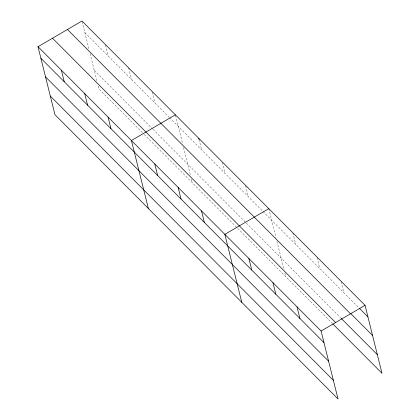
<?xml version="1.0" encoding="UTF-8"?>
<svg xmlns="http://www.w3.org/2000/svg" width="420" height="420" viewBox="0 0 420 420"><rect width="100%" height="100%" fill="white"/><g stroke="black" fill="none" stroke-linecap="round" stroke-linejoin="round"><path stroke-width="0.32" stroke-dasharray="2.1 1.58" d="M84.856 32.571L169.108 117.201M169.57 117.658L262.526 211.024M262.983 211.486L358.675 307.598M94.274 70.361L152.434 128.772M152.891 129.234L245.847 222.6M246.304 223.062L340.793 317.966M142.417 132.667L98.915 88.977L97.991 85.255M144.249 134.51L237.206 227.876M237.668 228.333L332.483 323.568M341.135 281.762L343.865 292.724M317.074 257.597L319.804 268.559M292.861 232.822L295.743 244.393M268.8 208.651L276.014 237.594M276.943 241.311L283.736 268.564M284.818 272.906L285.747 276.628M245.595 185.803L248.33 196.765M222.243 162.346L224.978 173.313M199.043 139.503L201.621 149.856M175.534 115.437L182.443 143.152M183.524 147.483L190.475 175.355M191.405 179.078L192.334 182.805M152.182 91.98L154.917 102.942M128.678 67.914L131.56 79.485M105.473 45.066L108.208 56.028M82.12 21.609L89.187 49.943M90.111 53.66L97.214 82.152"/><path stroke-width="0.63" d="M38.01 46.704L321.085 331.023L338.032 399L54.957 114.681L38.01 46.704L81.968 21L365.043 305.319L381.99 373.296L332.945 324.035M175.382 114.828L131.423 140.527L148.37 208.504M268.8 208.651L224.837 234.355L241.784 302.332M321.085 331.023L365.043 305.319M359.137 308.065L367.931 316.895M350.821 313.661L372.572 335.506M67.463 29.484L350.537 313.803M341.26 318.433L377.349 354.685M52.516 38.22L335.591 322.544M40.892 58.275L323.967 342.594M45.533 76.886L328.608 361.211M50.316 96.064L333.391 380.389M297.019 306.857L299.906 318.428M272.958 282.692L275.846 294.262M248.897 258.521L251.785 270.092M198.739 138.285L199.043 139.503M201.484 210.898L204.367 222.469M178.133 187.441L181.015 199.012M154.775 163.984L157.663 175.555M108.071 117.07L110.954 128.641M84.714 93.613L87.602 105.189M61.362 70.161L64.249 81.732"/></g></svg>
